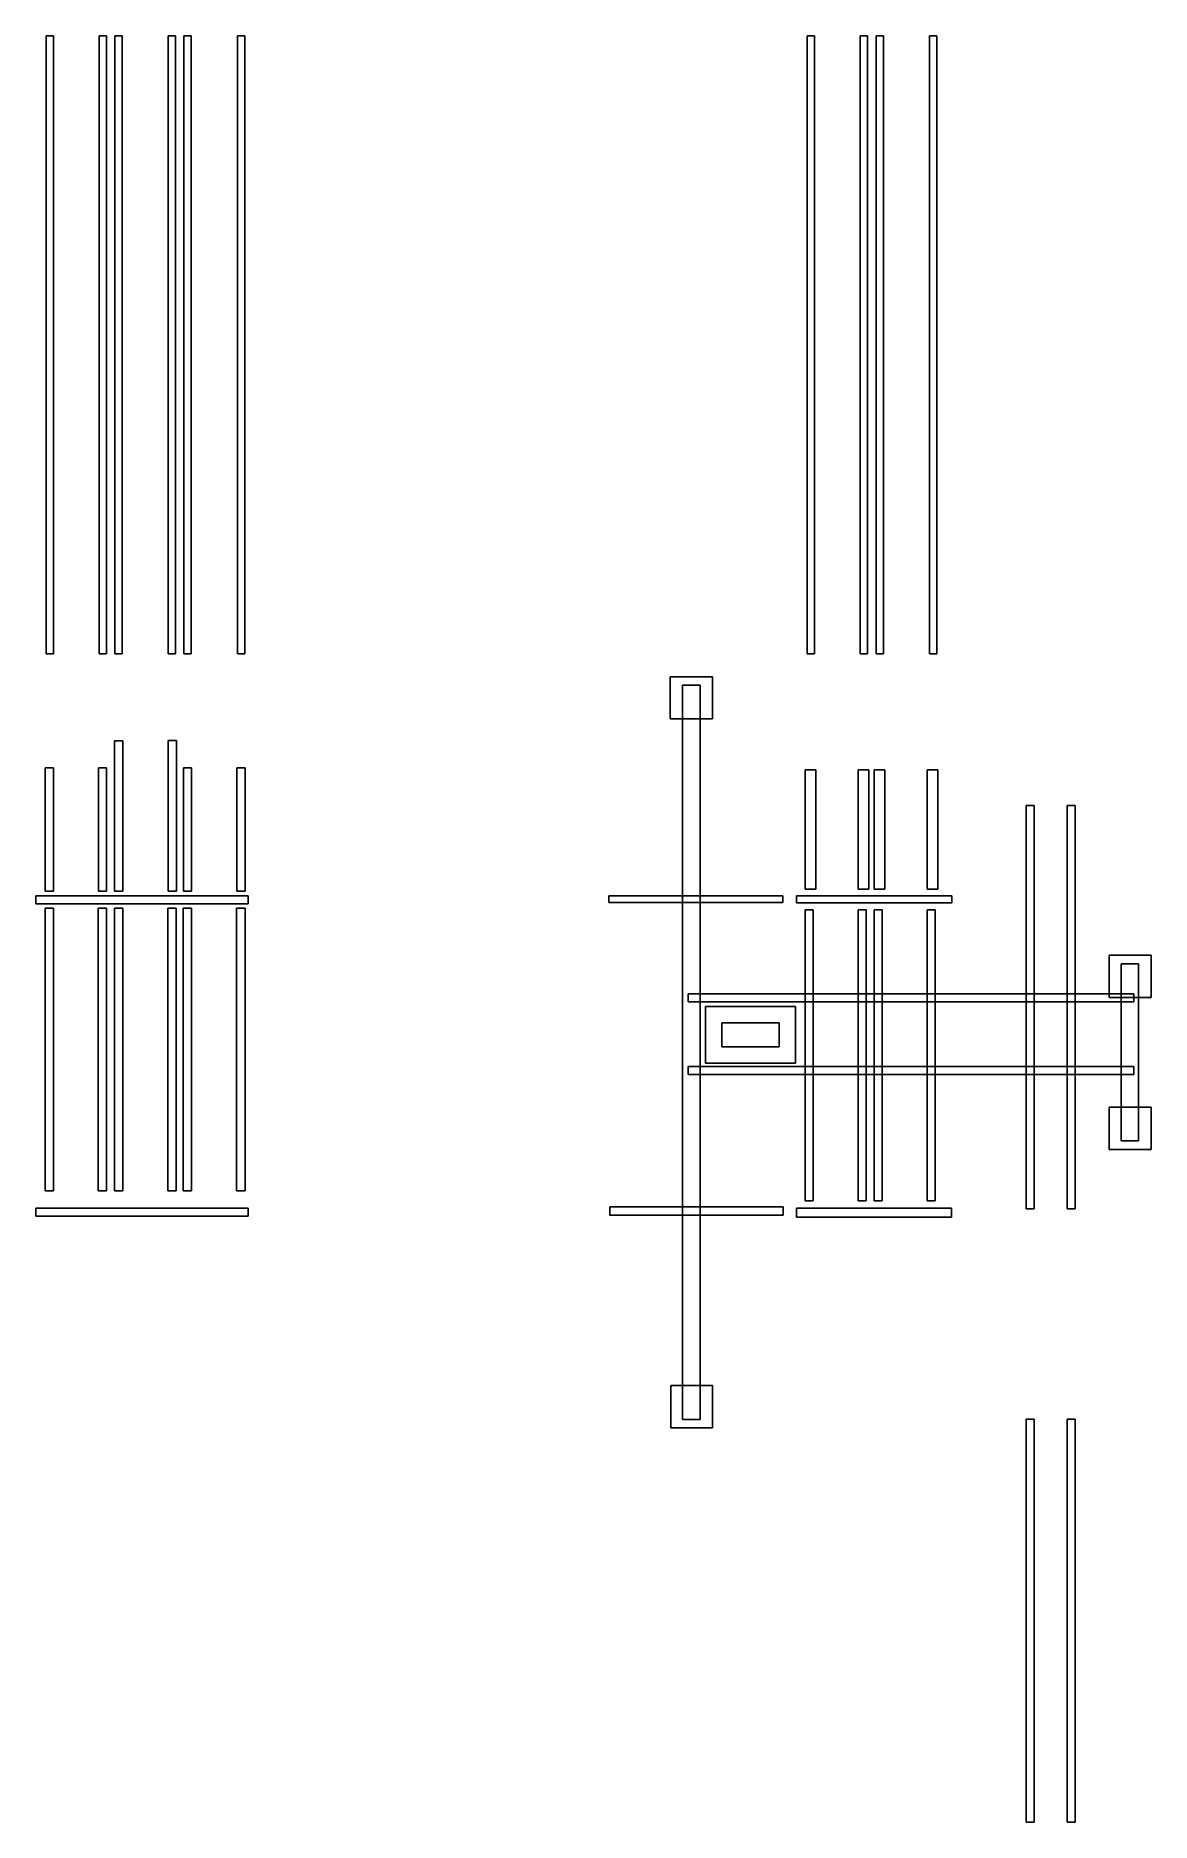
# Model space of a CAD drawing. Extents: x 35001 to 48221, y -26105 to -4941.
import ezdxf

# ---------------------------------------------------------------- set-up
doc = ezdxf.new("R2010")
doc.units = 0
doc.layers.get('0').update_dxf_attribs({"linetype": 'CONTINUOUS'})

msp = doc.modelspace()

# ---------------------------------------------------------------- linework, layer by layer
at = {"color": 7, "linetype": 'CONTINUOUS'}
for p, q in [((35125.115881, -4941.48338), (35212.215884, -4941.48338)), ((35125.115881, -12264.371136), (35125.115881, -4941.48338)), ((35212.215884, -4941.48338), (35212.215884, -12264.371136)), ((35751.285518, -4940.73338), (35838.385521, -4940.73338)), ((35751.285518, -12263.621136), (35751.285518, -4940.73338)), ((35838.385521, -4940.73338), (35838.385521, -12263.621136)), ((35939.027848, -4941.71505), (36026.127851, -4941.71505)), ((35939.027848, -12264.602798), (35939.027848, -4941.71505)), ((36026.127851, -4941.71505), (36026.127851, -12264.602798)), ((36571.103462, -4941.71505), (36658.203465, -4941.71505)), ((36571.103462, -12264.602798), (36571.103462, -4941.71505)), ((36658.203465, -4941.71505), (36658.203465, -12264.602798)), ((36756.904796, -4941.48414), (36844.004799, -4941.48414)), ((36756.904796, -12264.371888), (36756.904796, -4941.48414)), ((36844.004799, -4941.48414), (36844.004799, -12264.371888)), ((37391.254433, -4940.73414), (37478.354436, -4940.73414)), ((37391.254433, -12263.621888), (37391.254433, -4940.73414)), ((37478.354436, -4940.73414), (37478.354436, -12263.621888)), ((44141.8681, -4941.71505), (44228.9681, -4941.71505)), ((44141.8681, -12264.602798), (44141.8681, -4941.71505)), ((44228.9681, -4941.71505), (44228.9681, -12264.602798)), ((44771.92773, -4941.71505), (44859.02774, -4941.71505)), ((44771.92773, -12264.602798), (44771.92773, -4941.71505)), ((44859.02774, -4941.71505), (44859.02774, -12264.602798)), ((44961.88214, -4941.71505), (45048.98215, -4941.71505)), ((44961.88214, -12264.602798), (44961.88214, -4941.71505)), ((45048.98215, -4941.71505), (45048.98215, -12264.602798)), ((45591.94178, -4941.71505), (45679.04178, -4941.71505)), ((45591.94178, -12264.602798), (45591.94178, -4941.71505)), ((45679.04178, -4941.71505), (45679.04178, -12264.602798)), ((35212.215884, -12264.371136), (35125.115881, -12264.371136)), ((35838.385521, -12263.621136), (35751.285518, -12263.621136)), ((36026.127851, -12264.602798), (35939.027848, -12264.602798)), ((36658.203465, -12264.602798), (36571.103462, -12264.602798)), ((36844.004799, -12264.371888), (36756.904796, -12264.371888)), ((37478.354436, -12263.621888), (37391.254433, -12263.621888)), ((44228.9681, -12264.602798), (44141.8681, -12264.602798)), ((44859.02774, -12264.602798), (44771.92773, -12264.602798)), ((45048.98215, -12264.602798), (44961.88214, -12264.602798)), ((45679.04178, -12264.602798), (45591.94178, -12264.602798)), ((42521.04561, -12534.430704), (43021.04561, -12534.430704)), ((42521.04561, -13034.430704), (42521.04561, -12534.430704)), ((42666.04561, -12634.4307), (42876.04561, -12634.4307)), ((42666.04561, -21334.4307), (42666.04561, -12634.4307)), ((42876.04561, -12634.4307), (42876.04561, -21334.4307)), ((43021.04561, -12534.430704), (43021.04561, -13034.430704)), ((43021.04561, -13034.430704), (42521.04561, -13034.430704)), ((35935.837046, -13292.621714), (36032.837045, -13292.621714)), ((35935.837046, -15075.019026), (35935.837046, -13292.621714)), ((36032.837045, -13292.621714), (36032.837045, -15075.019026)), ((36570.202542, -13289.739755), (36667.202541, -13289.739755)), ((36570.202542, -15075.769026), (36570.202542, -13289.739755)), ((36667.202541, -13289.739755), (36667.202541, -15075.769026)), ((35114.355149, -13615.74174), (35211.355149, -13615.74174)), ((35114.355149, -15075.769026), (35114.355149, -13615.74174)), ((35211.355149, -13615.74174), (35211.355149, -15075.769026)), ((35744.330645, -13615.74174), (35841.330645, -13615.74174)), ((35744.330645, -15075.769026), (35744.330645, -13615.74174)), ((35841.330645, -13615.74174), (35841.330645, -15075.769026)), ((36750.265152, -13614.99174), (36847.265152, -13614.99174)), ((36750.265152, -15075.019026), (36750.265152, -13614.99174)), ((36847.265152, -13614.99174), (36847.265152, -15075.019026)), ((37384.630648, -13615.74174), (37481.630648, -13615.74174)), ((37384.630648, -15075.769026), (37384.630648, -13615.74174)), ((37481.630648, -13615.74174), (37481.630648, -15075.769026)), ((44117.46845, -13635.755602), (44243.82743, -13635.755602)), ((44117.46845, -15052.748942), (44117.46845, -13635.755602)), ((44243.82743, -13635.755602), (44243.82743, -15052.748942)), ((44747.44394, -13635.755602), (44873.80292, -13635.755602)), ((44747.44394, -15052.748942), (44747.44394, -13635.755602)), ((44873.80292, -13635.755602), (44873.80292, -15052.748942)), ((44937.26845, -13635.755602), (45063.62743, -13635.755602)), ((44937.26845, -15052.748942), (44937.26845, -13635.755602)), ((45063.62743, -13635.755602), (45063.62743, -15052.748942)), ((45563.35394, -13635.755602), (45689.71293, -13635.755602)), ((45563.35394, -15052.748942), (45563.35394, -13635.755602)), ((45689.71293, -13635.755602), (45689.71293, -15052.748942)), ((46737.83728, -18836.456639), (46737.83728, -14061.459434)), ((46737.83728, -14061.459434), (46833.73725, -14061.459434)), ((46833.73725, -14061.459434), (46833.73725, -18836.456639)), ((47222.39691, -18836.456639), (47222.39691, -14061.459434)), ((47222.39691, -14061.459434), (47318.29688, -14061.459434)), ((47318.29688, -14061.459434), (47318.29688, -18836.456639)), ((35000.707854, -15130.428077), (37518.255108, -15130.428077)), ((35000.707854, -15225.673569), (35000.707854, -15130.428077)), ((37518.255108, -15225.673569), (35000.707854, -15225.673569)), ((35211.355149, -15075.769026), (35114.355149, -15075.769026)), ((35841.330645, -15075.769026), (35744.330645, -15075.769026)), ((36032.837045, -15075.019026), (35935.837046, -15075.019026)), ((36667.202541, -15075.769026), (36570.202542, -15075.769026)), ((36847.265152, -15075.019026), (36750.265152, -15075.019026)), ((37481.630648, -15075.769026), (37384.630648, -15075.769026)), ((37518.255108, -15130.428077), (37518.255108, -15225.673569)), ((41792.71088, -15131.688986), (43856.54815, -15131.688986)), ((41792.71088, -15209.658985), (41792.71088, -15131.688986)), ((43856.54815, -15209.658985), (41792.71088, -15209.658985)), ((43856.54815, -15131.688986), (43856.54815, -15209.658985)), ((44016.88013, -15131.458987), (45858.96915, -15131.458987)), ((44016.88013, -15214.606833), (44016.88013, -15131.458987)), ((45858.96915, -15214.606833), (44016.88013, -15214.606833)), ((44243.82743, -15052.748942), (44117.46845, -15052.748942)), ((44873.80292, -15052.748942), (44747.44394, -15052.748942)), ((45063.62743, -15052.748942), (44937.26845, -15052.748942)), ((45689.71293, -15052.748942), (45563.35394, -15052.748942)), ((45858.96915, -15131.458987), (45858.96915, -15214.606833)), ((35111.255151, -15275.728501), (35211.255153, -15275.728501)), ((35111.255151, -18625.728501), (35111.255151, -15275.728501)), ((35211.255153, -15275.728501), (35211.255153, -18625.728501)), ((35741.230647, -15275.728501), (35841.23065, -15275.728501)), ((35741.230647, -18625.728501), (35741.230647, -15275.728501)), ((35841.23065, -15275.728501), (35841.23065, -18625.728501)), ((35932.737047, -15274.978501), (36032.73705, -15274.978501)), ((35932.737047, -18624.978501), (35932.737047, -15274.978501)), ((36032.73705, -15274.978501), (36032.73705, -18624.978501)), ((36567.102543, -15275.728501), (36667.102546, -15275.728501)), ((36567.102543, -18625.728501), (36567.102543, -15275.728501)), ((36667.102546, -15275.728501), (36667.102546, -18625.728501)), ((36747.165154, -15274.978501), (36847.165156, -15274.978501)), ((36747.165154, -18624.978501), (36747.165154, -15274.978501)), ((36847.165156, -15274.978501), (36847.165156, -18624.978501)), ((37381.53065, -15275.728501), (37481.530652, -15275.728501)), ((37381.53065, -18625.728501), (37381.53065, -15275.728501)), ((37481.530652, -15275.728501), (37481.530652, -18625.728501)), ((44117.76845, -15295.742753), (44212.28682, -15295.742753)), ((44117.76845, -18743.65568), (44117.76845, -15295.742753)), ((44212.28682, -15295.742753), (44212.28682, -18743.65568)), ((44747.74395, -15295.742753), (44842.26232, -15295.742753)), ((44747.74395, -18743.65568), (44747.74395, -15295.742753)), ((44842.26232, -15295.742753), (44842.26232, -18743.65568)), ((44937.56845, -15295.742753), (45032.08682, -15295.742753)), ((44937.56845, -18743.65568), (44937.56845, -15295.742753)), ((45032.08682, -15295.742753), (45032.08682, -18743.65568)), ((45563.65395, -15295.742753), (45658.17232, -15295.742753)), ((45563.65395, -18743.65568), (45563.65395, -15295.742753)), ((45658.17232, -15295.742753), (45658.17232, -18743.65568)), ((47721.04561, -15834.430703), (48221.04561, -15834.430703)), ((47721.04561, -16334.430703), (47721.04561, -15834.430703)), ((48221.04561, -15834.430703), (48221.04561, -16334.430703)), ((47866.04561, -15934.4307), (48071.04561, -15934.4307)), ((47866.04561, -18034.430703), (47866.04561, -15934.4307)), ((48071.04561, -15934.4307), (48071.04561, -18034.430703)), ((42731.04561, -16386.432047), (42731.04561, -16289.432048)), ((42731.04561, -16289.432048), (48013.04561, -16289.432048)), ((48013.04561, -16289.432048), (48013.04561, -16386.432047)), ((48013.04561, -16386.432047), (42731.04561, -16386.432047)), ((42938.99061, -16442.197679), (44003.82584, -16442.197679)), ((42938.99061, -17110.841702), (42938.99061, -16442.197679)), ((44003.82584, -16442.197679), (44003.82584, -17110.841702)), ((48221.04561, -16334.430703), (47721.04561, -16334.430703)), ((43131.30343, -16634.5105), (43811.51302, -16634.5105)), ((43131.30343, -16918.528881), (43131.30343, -16634.5105)), ((43811.51302, -16634.5105), (43811.51302, -16918.528881)), ((43811.51302, -16918.528881), (43131.30343, -16918.528881)), ((44003.82584, -17110.841702), (42938.99061, -17110.841702)), ((42731.04561, -17248.709946), (42731.04561, -17151.709947)), ((42731.04561, -17151.709947), (48013.04561, -17151.709947)), ((48013.04561, -17248.709946), (42731.04561, -17248.709946)), ((48013.04561, -17151.709947), (48013.04561, -17248.709946)), ((47721.04561, -17634.430703), (48221.04561, -17634.430703)), ((47721.04561, -18134.430703), (47721.04561, -17634.430703)), ((48221.04561, -17634.430703), (48221.04561, -18134.430703)), ((48221.04561, -18134.430703), (47721.04561, -18134.430703)), ((48071.04561, -18034.430703), (47866.04561, -18034.430703)), ((36032.73705, -18624.978501), (35932.737047, -18624.978501)), ((36847.165156, -18624.978501), (36747.165154, -18624.978501)), ((35000.707854, -18830.419062), (37518.255108, -18830.419062)), ((35000.707854, -18925.673569), (35000.707854, -18830.419062)), ((35211.255153, -18625.728501), (35111.255151, -18625.728501)), ((35841.23065, -18625.728501), (35741.230647, -18625.728501)), ((36667.102546, -18625.728501), (36567.102543, -18625.728501)), ((37481.530652, -18625.728501), (37381.53065, -18625.728501)), ((37518.255108, -18830.419062), (37518.255108, -18925.673569)), ((41805.70942, -18813.179971), (43857.2492, -18813.179971)), ((41805.70942, -18914.859971), (41805.70942, -18813.179971)), ((43857.2492, -18813.179971), (43857.2492, -18914.859971)), ((44016.88013, -18831.673009), (45854.39567, -18831.673009)), ((44016.88013, -18938.432027), (44016.88013, -18831.673009)), ((44212.28682, -18743.65568), (44117.76845, -18743.65568)), ((44842.26232, -18743.65568), (44747.74395, -18743.65568)), ((45032.08682, -18743.65568), (44937.56845, -18743.65568)), ((45658.17232, -18743.65568), (45563.65395, -18743.65568)), ((45854.39567, -18831.673009), (45854.39567, -18938.432027)), ((46833.73725, -18836.456639), (46737.83728, -18836.456639)), ((47318.29688, -18836.456639), (47222.39691, -18836.456639)), ((37518.255108, -18925.673569), (35000.707854, -18925.673569)), ((43857.2492, -18914.859971), (41805.70942, -18914.859971)), ((45854.39567, -18938.432027), (44016.88013, -18938.432027)), ((42527.70054, -20931.734306), (43021.04561, -20931.734306)), ((42527.70054, -21434.430704), (42527.70054, -20931.734306)), ((43021.04561, -20931.734306), (43021.04561, -21434.430704)), ((42876.04561, -21334.4307), (42666.04561, -21334.4307)), ((46737.83728, -26105.48346), (46737.83728, -21330.486253)), ((46737.83728, -21330.486253), (46833.73725, -21330.486253)), ((46833.73725, -21330.486253), (46833.73725, -26105.48346)), ((47222.39691, -26105.48346), (47222.39691, -21330.486253)), ((47222.39691, -21330.486253), (47318.29688, -21330.486253)), ((47318.29688, -21330.486253), (47318.29688, -26105.48346)), ((43021.04561, -21434.430704), (42527.70054, -21434.430704)), ((46833.73725, -26105.48346), (46737.83728, -26105.48346)), ((47318.29688, -26105.48346), (47222.39691, -26105.48346))]:
    msp.add_line(p, q, dxfattribs=at)

doc.saveas('drawing.dxf')
